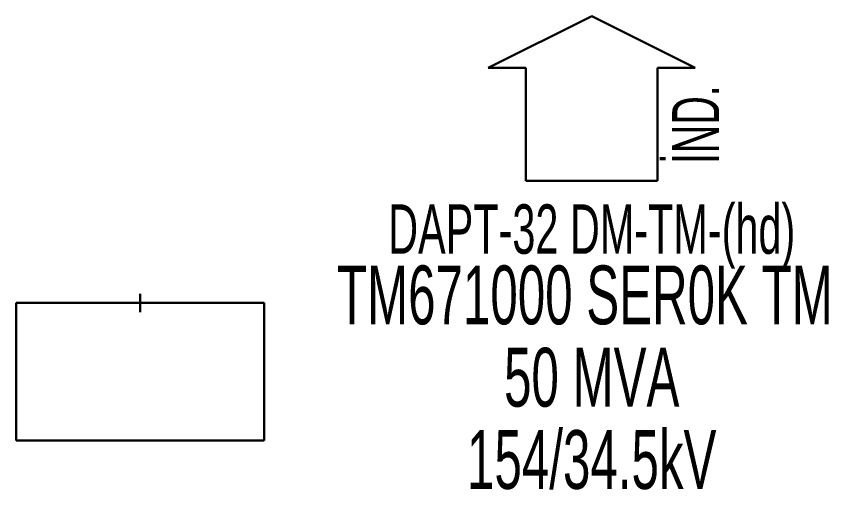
# Model space of a CAD drawing. Header units: millimetres. Extents: x 595692 to 597161, y 4087450 to 4088540.
# Drawn here: x 596662.34 to 596696.88, y 4088520 to 4088540.13 of the extents above; entities that cross this region are included whole.
import ezdxf
from ezdxf.enums import TextEntityAlignment as Align

# ---------------------------------------------------------------- set-up
doc = ezdxf.new("R2010")
doc.units = ezdxf.units.MM
doc.layers.add('TRAFO_MEVCUT', color=5, linetype='Continuous', lineweight=30)
doc.styles.get("Standard").update_dxf_attribs({"font": 'Arial'})

# ---------------------------------------------------------------- blocks, each defined once
blk = doc.blocks.new('MEV_INDMERK_KARE')
at = {"layer": 'TRAFO_MEVCUT', "linetype": 'Continuous'}
for p, q in [((0, 2.535), (0, 3.315)), ((-5.268651, -2.925), (-5.268651, 2.925)), ((-5.268651, 2.925), (5.268651, 2.925)), ((5.268651, 2.925), (5.268651, -2.925)), ((5.268651, -2.925), (-5.268651, -2.925))]:
    blk.add_line(p, q, dxfattribs=at)
blk = doc.blocks.new('MEV_INDMERK')
at = {"layer": 'TRAFO_MEVCUT', "linetype": 'Continuous'}
for p, q in [((-4.4, 2.4), (0, 4.6)), ((0, 4.6), (4.4, 2.4)), ((-2.8, 2.4), (-4.4, 2.4)), ((-2.8, -2.4), (-2.8, 2.4)), ((4.4, 2.4), (2.8, 2.4)), ((2.8, -2.4), (2.8, 2.4)), ((-2.8, -2.4), (2.8, -2.4))]:
    blk.add_line(p, q, dxfattribs=at)
at = {"layer": 'TRAFO_MEVCUT', "linetype": 'Continuous', "width": 0.6}
blk.add_text('İND.', height=2, rotation=90, dxfattribs=at).set_placement((5.417363, -0.010583), align=Align.CENTER)

msp = doc.modelspace()

# ---------------------------------------------------------------- block references
at = {"layer": 'TRAFO_MEVCUT'}
for name, p in [('MEV_INDMERK', (596686.80044, 4088535.532635)), ('MEV_INDMERK', (596686.80044, 4088535.532635)), ('MEV_INDMERK_KARE', (596667.606101, 4088525.017065)), ('MEV_INDMERK_KARE', (596667.606101, 4088525.017065))]:
    msp.add_blockref(name, p, dxfattribs=at)

# ---------------------------------------------------------------- texts
at = {"layer": 'TRAFO_MEVCUT', "width": 0.6}
for s, height, p in [('DAPT-32 DM-TM-(hd)', 2.1, (596686.80044, 4088530.032635)), ('DAPT-32 DM-TM-(hd)', 2.1, (596686.80044, 4088530.032635)), ('TM671000 SER0K TM ', 2.5, (596686.80044, 4088527.032635)), ('TM671000 SER0K TM ', 2.5, (596686.80044, 4088527.032635)), ('50 MVA', 2.5, (596686.80044, 4088523.532635)), ('50 MVA', 2.5, (596686.80044, 4088523.532635)), ('154/34.5kV', 2.5, (596686.80044, 4088520.032635)), ('154/34.5kV', 2.5, (596686.80044, 4088520.032635))]:
    msp.add_text(s, height=height, dxfattribs=at).set_placement(p, align=Align.CENTER)

doc.saveas('drawing.dxf')
